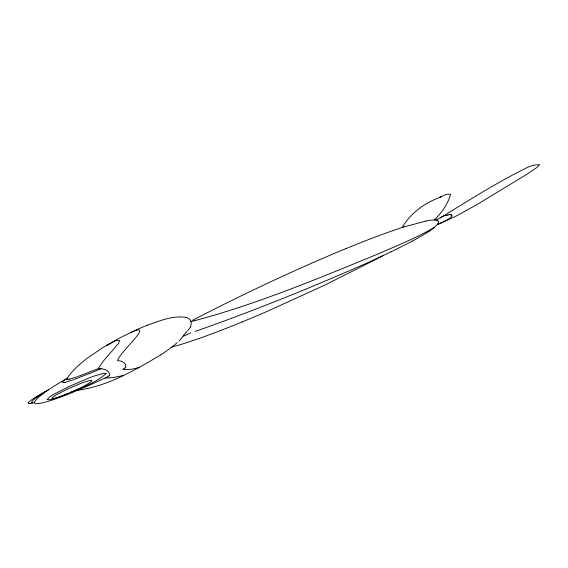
<?xml version="1.0" encoding="UTF-8"?>
<svg xmlns="http://www.w3.org/2000/svg" width="568" height="568" viewBox="0 0 568 568"><rect width="100%" height="100%" fill="white"/><g stroke="black" fill="none" stroke-linecap="round" stroke-linejoin="round"><path stroke-width="0.85" d="M34.321 402.229L36.636 399.027A110.987 11.601 -26.1 0 1 39.235 396.634L47.811 390.209A85.122 8.896 -26.1 0 1 64.106 380.12L67.358 378.238M28.457 402.847L28.563 402.634A31.474 3.287 -26.1 0 1 42.714 393.013L48.536 389.747M190.436 326.983L191.281 323.746L190.962 321.161M452.014 216.074L451.936 215.229M190.337 327.211L188.761 329.433M67.003 378.884L67.201 378.522M182.733 336.817L178.956 341.013M451.894 216.309L451.113 217.217M123.015 369.427L124.016 368.703M402.187 227.527C409.855 214.456 421.925 204.906 435.741 199.034A5.346 0.561 -26.1 0 1 436.522 198.665C441.031 197.16 445.262 193.674 450.112 194.157L450.502 194.576C447.911 204.04 441.485 213.135 434.286 220.008M183.805 335.12L182.889 336.512L190.756 332.862M183.883 335.021L185.984 332.571M188.597 329.639L187.561 330.825M186.105 332.436L186.886 331.57M433.661 227.981L434.392 227.335A16.635 1.74 -26.1 0 1 433.81 227.711L433.675 227.789M434.321 227.399L434.357 227.37A109.539 11.452 -26.1 0 0 438.638 221.854L438.333 221.293M177.01 342.788L174.269 345.138M108.857 375.959L109.454 375.341A35.699 3.735 -26.1 0 0 109.688 374.965L109.716 374.915A69.417 7.256 -26.1 0 0 109.872 374.482C108.218 369.25 103.589 369.25 100.997 368.71M433.448 228.166L431.715 229.515M450.729 217.551L450.239 217.934A11.573 1.207 -26.1 0 1 448.763 218.95L448.4 219.17A8.307 0.866 -26.1 0 1 445.617 220.753L445.383 220.881M431.581 229.614L429.23 231.247M429.096 231.332L426.767 232.809M160.808 354.858C135.099 370.144 107.884 386.126 77.78 390.237M440.527 217.721C468.969 200.277 497.22 182.3 527.189 167.546A9.159 0.959 -26.1 0 1 529.745 166.459L533.828 165.16L539.6 164.621L537.165 167.311L526.621 174.447L476.843 204.65L455.089 216.671L437.566 224.445A11.211 1.171 -26.1 0 0 440.711 223.139L440.86 223.068M106.117 377.578L108.261 376.399A5.289 0.554 -26.1 0 0 108.843 375.966M433.505 227.903C416.088 237.985 397.323 245.49 378.948 253.584C318.541 278.419 257.986 303.745 194.781 320.664M426.54 232.944L425.631 233.498A48.521 5.069 -26.1 0 1 412.581 240.889L411.985 241.208M114.878 341.063L103.078 347.446L87.358 358.131A173.78 18.162 -26.1 0 0 82.296 362.128L78.341 365.551A259.562 27.129 -26.1 0 0 75.984 367.759L71.114 372.963L66.79 378.686A18.765 1.96 -26.1 0 0 62.814 381.589M106.351 345.458L121.694 336.945L137.492 329.369A40.392 4.224 -26.1 0 1 147.715 325.095M441.322 217.281L440.867 217.537M44.815 391.856L34.982 398.551A73.805 7.718 -26.1 0 0 32.639 400.703L31.275 402.705L32.639 402.975A19.738 2.066 -26.1 0 1 33.753 402.705L34.222 402.634M440.647 217.658L440.633 217.665A4.934 0.518 -26.1 0 1 439.81 218.098L439.263 218.375A5.297 0.554 -26.1 0 1 438.496 218.751L438.091 218.943A5.389 0.561 -26.1 0 1 435.628 219.986M192.374 320.387L194.888 319.081A219.802 22.976 -26.1 0 1 269.367 282.41M391.189 251.752L371.706 260.875A144.421 15.095 -26.1 0 1 365.167 263.822C309.326 288.395 252.689 311.257 195.108 331.442M440.732 196.862L440.363 197.039M106.812 377.195L95.403 382.498A85.683 8.953 -26.1 0 1 42.366 402.847L41.925 402.939A84.817 8.868 -26.1 0 1 34.307 402.385M440.079 197.167L439.447 197.465M441.102 222.961L441.442 222.805A8.648 0.902 -26.1 0 0 445.021 221.066M439.618 197.387L440.022 197.202M123.462 375.384L123.086 375.512A18.495 1.931 -26.1 0 1 122.567 375.661L113.437 377.507L105.804 378.054M443.21 216.159L444.339 215.741M70.262 392.524L70.318 392.495A33.384 3.486 -26.1 0 0 75.367 390.251C77.766 389.655 102.212 377.045 86.783 381.305A37.616 3.933 -26.1 0 0 79.683 383.833L66.903 389.329L56.204 394.838A12.063 1.264 -26.1 0 0 53.974 396.237L52.029 397.948L53.151 398.431A32.972 3.443 -26.1 0 0 68.423 393.305L68.543 393.255M101.083 368.703L89.304 373.581M345.678 248.713L343.278 249.7A227.846 23.813 -26.1 0 0 269.452 282.36M89.219 373.616L73.797 379.545M147.737 325.081C159.963 320.856 173.027 315.148 186.219 317.469M78.37 376.335L98.193 368.632L103.17 361.276L118.698 343.214L119.557 340.459L116.745 340.409A7.498 0.781 -26.1 0 0 114.885 341.056M77.468 376.655L70.283 378.927A37.062 3.877 -26.1 0 1 69.935 379.012M72.903 379.864L68.48 381.334A42.202 4.409 -26.1 0 1 65.519 382.165M403.855 226.987L425.922 221.016M194.675 320.693L191.736 321.502M171.536 347.147L175.917 345.94A214.377 22.408 -26.1 0 0 242.188 321.914M137.768 367.872L134.538 368.625A136.916 14.314 -26.1 0 1 132.401 369.022L132.039 369.079A174.419 18.233 -26.1 0 1 129.653 369.413L123.043 369.619M444.503 215.691L445.34 215.542M446.924 215.215L446.341 215.371A14.456 1.512 -26.1 0 0 445.83 215.528L445.525 215.528M447.115 215.166L447.577 215.059M191.579 321.545L191.118 321.651M69.722 379.069L69.161 379.19M65.377 382.2L64.567 382.37M447.698 215.031L448.848 214.825M64.674 382.349L64.731 382.342A23.884 2.499 -26.1 0 1 62.437 381.973M68.927 379.239L68.465 379.317M68.501 379.31L68.543 379.303A21.549 2.251 -26.1 0 1 66.91 378.927M100.841 368.731L98.371 368.831A16.358 1.711 -26.1 0 1 98.285 368.781M449.068 214.796L449.693 214.747M449.884 214.739L450.715 214.761M450.857 214.782L451.226 214.853M436.522 220.178L436.955 220.285M451.333 214.881L451.816 215.116M437.161 220.363L437.701 220.654M437.857 220.767L438.233 221.158M130.498 332.585A8.264 0.866 -26.1 0 1 130.938 332.379C156.441 321.026 119.124 352.316 117.661 360.652A22.734 2.378 -26.1 0 0 117.761 360.694C121.218 360.602 126.643 362.817 125.784 366.971A35.159 3.678 -26.1 0 1 125.294 367.681M125.095 367.773A7.647 0.802 -26.1 0 1 124.094 368.667M139.558 367.34A13.504 1.413 -26.1 0 1 137.882 367.808M105.712 377.912A3.99 0.419 -26.1 0 1 105.84 377.741M32.646 402.968A31.524 3.294 -26.1 0 1 28.4 403.01M442.089 216.791A4.203 0.44 -26.1 0 1 441.457 217.203M383.365 255.479A115.971 12.12 -26.1 0 1 378.565 258.057L324.534 285.228L267.081 311.427A211.651 22.124 -26.1 0 1 242.131 321.95M412.034 241.201A63.701 6.66 -26.1 0 1 391.189 251.731M345.614 248.756A216.713 22.649 -26.1 0 1 403.94 226.937M425.865 221.051A167.922 17.551 -26.1 0 1 436.487 220.143M173.801 345.458A123.178 12.872 -26.1 0 1 160.971 354.787M186.269 317.441A410.302 42.891 -26.1 0 1 190.905 321.19M106.06 373.581C94.593 383.911 78.512 388.718 64.461 395.051A55.153 5.765 -26.1 0 1 57.063 397.721L49.927 399.723L47.158 399.652L49.53 397.032A17.849 1.867 -26.1 0 1 54.301 394.05L69.53 386.29L88.707 378.103A55.139 5.765 -26.1 0 1 96.319 375.363L103.504 373.382L106.06 373.581"/></g></svg>
